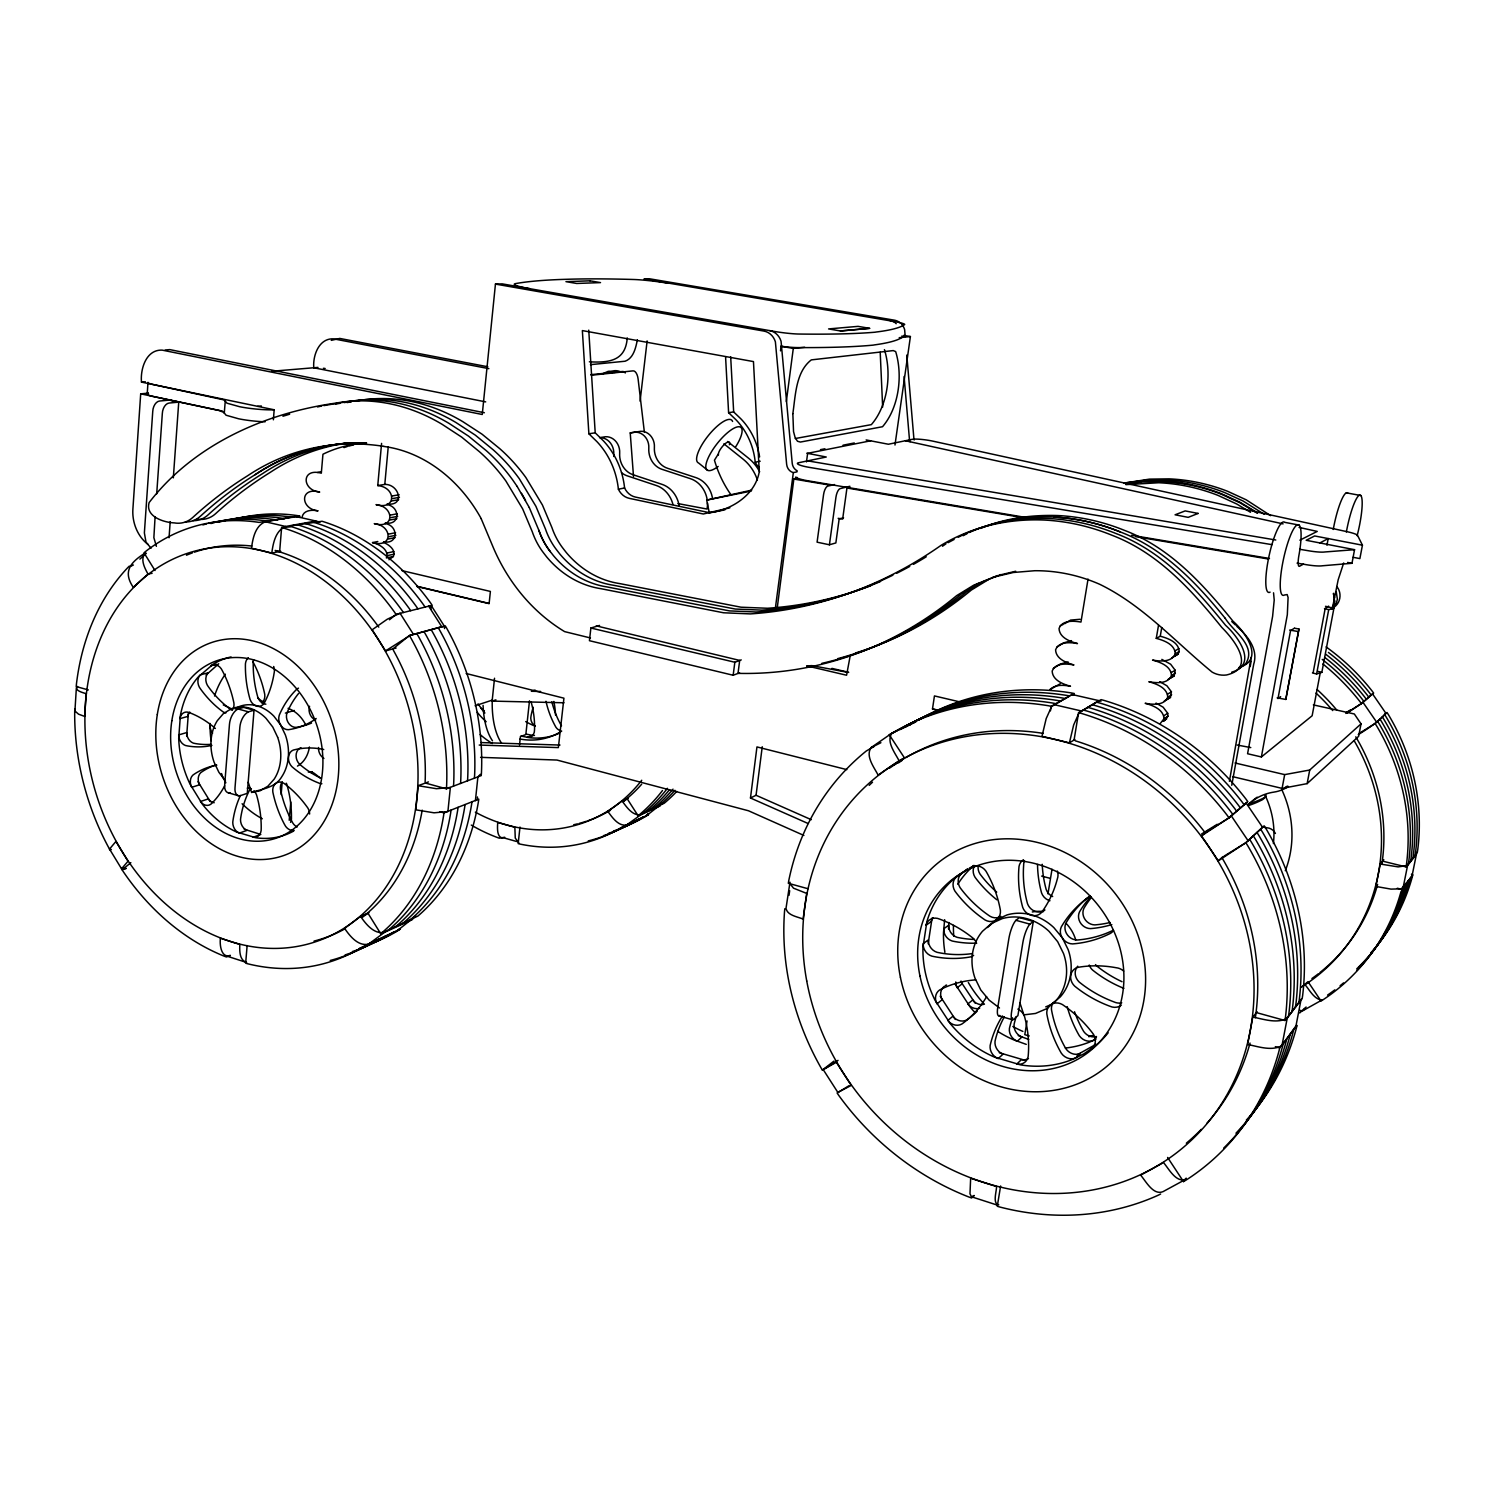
<?xml version="1.0" encoding="UTF-8"?>
<svg xmlns="http://www.w3.org/2000/svg" width="1494" height="1494" viewBox="0 0 1494 1494"><rect width="100%" height="100%" fill="white"/><g stroke="black" fill="none" stroke-linecap="round" stroke-linejoin="round"><path stroke-width="1.5" d="M121.537 868.78L109.529 849.059L115.953 841.421L128.036 861.235L121.537 868.78L126.019 868.518M480.302 774.322L477.875 777.085L475.409 800.672L477.408 799.402L477.464 796.956M444.54 628.563L444.614 626.602L441.738 626.696L428.591 606.041L431.523 606.022L430.795 609.122M1229.394 781.325L1251.169 657.379M74.793 709.127L74.7 711.648A228.04 181.054 72 0 0 108.857 847.92L110.145 850.142M76.381 687.688L74.924 710.995L78.528 714.169L84.654 716.41L86.11 693.683C83.365 692.73 73.654 690.564 77.576 686.418M928.166 943.741L932.107 917.951M948.503 928.988L948.858 922.508M148.41 393.146L140.697 393.837L132.891 509.118A34.567 27.097 77.6 0 0 148.149 544.488M273.365 419.814L274.186 409.786L141.482 382.109C140.249 369.167 146.038 349.447 162.118 350.119L482.245 414.492L495.448 284.084L502.171 283.86L773.593 331.295A21.719 2.11 7.4 0 0 799.085 334.04A510.574 43.363 6.7 0 0 875.092 332.21L876.138 332.023A516.14 44.185 6.6 0 0 904.58 324.609A19.739 1.737 7.6 0 0 892.516 321.21L644.026 278.948L649.404 278.762L894.346 320.164A13.932 12.83 88.1 0 1 900.714 323.32M265.092 421.812A28.647 4.389 5.5 0 1 238.573 418.768L226.061 415.22L223.895 412.475L219.301 410.551L153.415 396.526A17.218 2.521 5.3 0 1 149.288 395.443L147.196 394.042L147.999 382.333M155.096 516.812L153.863 537.672L156.403 546.337M156.702 493.86L162.323 413.539A9.506 5.995 -79.2 0 1 169.139 403.044L178.738 402.129L173.323 477.856M169.046 537.747L170.204 521.611M425.398 783.043L446.389 788.832L446.594 786.124A228.04 181.054 72 0 0 410.831 637.901L409.393 635.492L392.978 648.882M453.504 786.143L453.69 783.435A226.976 180.569 72 0 0 418.152 635.921L416.714 633.531M789.486 883.01L793.519 888.183L806.685 893.412L803.1 919.071C797.348 916.662 787.506 915.505 785.993 908.445L789.99 882.188M460.525 783.454L460.731 780.783A225.911 180.064 72 0 0 425.379 633.979L423.96 631.588M467.51 780.82L467.697 778.15A224.866 179.579 72 0 0 432.55 632.037L431.131 629.665M474.401 778.187L474.606 775.535A223.82 179.075 72 0 0 439.647 630.132L438.246 627.76M224.249 413.371L225.258 401.12L223.54 399.813L154.237 384.761A17.237 2.446 5.3 0 1 150.091 383.678L149.176 383.323M254.036 710.21L247.276 793.333L240.291 795.667A10.271 5.808 -72.3 0 1 235.025 787.581L239.862 727.186A13.932 7.974 -73.3 0 1 248.471 711.835L254.036 710.21L243.671 707.39L238.088 708.978A13.913 8.012 -73.3 0 0 229.46 724.329L224.698 784.611A10.253 5.845 -72.2 0 0 230.001 792.679M247.126 945.571L245.67 963.2L247.836 963.817A228.04 181.054 72 0 0 362.837 946.766L400.373 929.044L398.562 930.276A222.793 178.589 72 0 1 368.439 944.395M403.38 612.521L401.849 610.224A226.976 180.569 72 0 0 291.666 526.747L281.619 527.531L279.658 551.51L275.157 550.446M485.699 401.886L313.777 367.767C312.732 355.684 318.838 338.148 333.517 338.839L488.855 368.644M281.133 794.528L282.105 783.117M289.22 820.281L290.788 801.979M377.795 541.519L372.529 542.583C393.258 548.578 392.642 525.477 374.266 523.647C395.014 529.586 394.472 506.429 376.002 504.636C396.769 510.518 396.283 487.324 377.758 485.569L381.586 443.382M377.758 485.569L384.798 484.411L388.235 446.837M418.152 785.713L415.78 809.823L434.026 812.811L447.901 811.559L450.348 787.543L436.435 788.701L418.152 785.713L428.461 781.904M563.985 702.778L492.124 701.097L494.533 678.239M784.817 908.726L784.518 911.583A268.005 239.339 49.8 0 0 820.822 1067.5L822.391 1070.096L838.041 1060.385M519.52 745.02L520.435 736.542L525.832 734.581L529.492 700.854M519.987 827.041L518.175 843.606L520.08 844.091A189.887 161.277 72.3 0 0 622.102 827.097L643.653 816.826L642.047 817.89A186.955 159.578 72.4 0 1 613.492 831.056M300.126 517.466L295.831 516.438L265.39 521.761C255.213 525.72 252.747 538.55 251.496 548.205L271.796 553.041C273.085 543.368 275.512 530.519 285.653 526.467L315.832 521.033L320.089 522.06M599.561 625.426L590.877 628.022L589.439 640.702L733.162 675.251L739.567 672.842M640.086 401.176L647.126 340.912M944.638 919.688L943.498 932.611A107.082 96.008 49.4 0 0 944.899 952.313M808.049 823.493L750.474 798.001L756.954 746.925L846.818 769.615M750.474 798.001L756.057 795.275L762.239 746.757M733.162 675.251L734.843 662.253L741.248 659.9M780.503 350.866L781.101 346.272L793.295 348.419L804.631 347.28M776.992 609.795L793.837 479.051L797.086 477.408M380.709 933.694L417.928 916.046A222.793 178.589 72 0 0 478.416 801.718L478.771 799.122L443.942 812.904L443.606 815.556A228.04 181.054 72 0 1 382.445 932.293L380.709 933.694L367.935 913.17L362.612 917.129M786.33 401.569L793.295 348.419M451.057 810.103L450.702 812.736A226.976 180.569 72 0 1 389.691 928.988L387.936 930.388M458.079 807.32L457.724 809.953A225.911 180.064 72 0 1 396.844 925.701L395.107 927.102M465.045 804.556L464.69 807.171A224.866 179.579 72 0 1 403.94 922.452L402.203 923.834M775.311 608.581L793.333 472.627A9.113 8.254 79.3 0 1 786.647 464.354L775.386 341.809A15.724 14.1 85.2 0 0 763.957 331.089L495.448 284.084M806.48 461.907L807.638 453.317L870.628 440.805M471.936 801.83L471.6 804.444A223.82 179.075 72 0 1 410.962 919.24L409.225 920.621M834.511 484.542L827.807 486.11A7.974 3.007 -78.4 0 0 823.549 494.682L817.087 542.173L829.413 544.787L835.949 497.203A7.993 2.988 -78.4 0 1 840.188 488.594L849.208 486.446M789.019 895.298L789.672 890.685M849.937 486.316L846.949 488.015L842.653 519.09L838.134 518.325M894.981 445.025L910.406 336.542L903.721 335.403M1256.491 1012.615L1284.971 1020.495L1285.456 1017.395A268.005 239.339 49.8 0 0 1247.658 845.623L1245.865 842.784L1264.204 825.846L1265.96 828.61A260.89 234.353 49.1 0 1 1302.619 995.695L1302.152 998.702L1289.639 1014.557M1291.955 1011.625L1292.441 1008.562A265.11 237.322 49.5 0 0 1255.091 838.694L1253.335 835.893M1295.391 1007.273L1295.877 1004.229A263.691 236.313 49.4 0 0 1258.751 835.295L1256.996 832.513M1298.79 1002.96L1299.257 999.934A262.29 235.324 49.2 0 0 1262.374 831.934L1260.619 829.17M188.375 713.161L186.657 736M1050.431 710.845L1051.16 706.288L1069.797 696.017L1066.791 695.438A262.29 235.324 49.2 0 0 913.114 722.835M1088.043 579.074L1080.965 622.064C1073.663 620.794 1062.215 619.954 1059.041 628.432C1059.358 637.583 1069.928 641.542 1077.454 643.559C1070.19 642.252 1058.779 641.356 1055.586 649.797C1055.922 658.929 1066.455 662.906 1073.962 664.942C1066.735 663.635 1055.343 662.664 1052.168 671.067C1052.504 680.181 1063 684.177 1070.488 686.25C1063.653 684.98 1055.156 684.252 1049.871 689.686L1060.217 683.766M1033.306 921.406L1017.9 1015.621L1013.586 1019.412A11.896 3.1 -75 0 1 1011.681 1011.251L1022.83 942.751A16.173 4.258 -75.4 0 1 1029.908 924.132L1033.306 921.406L1019.375 917.633L1015.939 920.304L1029.908 924.132M1027.05 1020.944L1024.791 1034.67L1029.235 1035.958M1047.966 893.86L1052.019 869.247M1000.625 1185.975L997.282 1206.274L1000.177 1207.115A268.005 239.339 49.8 0 0 1158.055 1195.293L1160.651 1194.005M1074.074 740.016L1078.575 712.657L1101.078 699.64L1104.066 700.425A260.89 234.353 49.1 0 1 1245.921 799.01L1247.826 801.662L1229.039 817.872L1205.49 832.475M1406.059 866.912L1406.47 864.391A217.638 202.101 43.2 0 0 1376.553 725.785L1375.096 723.507L1387.011 712.507L1388.449 714.73A212.97 198.403 42.2 0 1 1417.657 850.273L1417.246 852.738L1406.059 866.912L1382.66 861.16M1408.338 864.018L1408.749 861.515A216.686 201.354 43 0 0 1378.981 723.526L1377.524 721.266M1410.597 861.16L1411.008 858.658A215.734 200.607 42.8 0 0 1381.371 721.303L1379.933 719.062M1412.838 858.322L1413.249 855.838A214.8 199.879 42.6 0 0 1383.743 719.081L1382.323 716.859M1415.042 855.52L1415.453 853.037A213.885 199.132 42.4 0 0 1386.115 716.896L1384.677 714.674M1250.198 666.548L1251.113 661.076M1160.278 723.507L1163.994 718.763C1163.658 709.426 1152.808 705.411 1145.151 703.282C1152.602 704.626 1164.293 705.766 1167.729 697.194C1167.412 687.838 1156.524 683.841 1148.849 681.731C1156.337 683.075 1168.047 684.14 1171.483 675.549C1171.165 666.156 1160.24 662.178 1152.546 660.087C1160.072 661.412 1171.819 662.421 1175.255 653.793C1174.956 644.381 1163.975 640.422 1156.263 638.368L1158.522 625.276M1156.263 638.368L1160.259 636.22L1161.753 627.536M627.256 337.924C625.556 360.39 610.243 362.967 589.364 361.809M637.378 339.754C635.79 347.654 633.605 358.224 625.071 361.231L590.447 364.648M1074.279 695.046L1071.945 694.467L1051.645 706.513L1046.192 718.577L1041.972 736.318L1069.405 742.854L1073.644 725.02L1079.041 712.881L1098.781 700.611L1101.022 701.19M1231.747 785.284L1253.709 664.214C1258.49 648.975 1247.397 635.734 1236.771 626.303M1273.542 592.819L1274.214 600.065L1272.608 616.35L1247.583 753.742L1261.384 756.954L1287.324 614.725L1288.089 597.525L1287.156 594.556L1284.336 595.042A36.136 7.19 -77.7 0 1 1282.394 564.639A36.136 7.19 -77.7 0 1 1297.072 524.954A36.136 7.19 -77.7 0 1 1298.846 555.805L1298.585 557.374A13.334 2.596 -77.7 0 0 1299.612 566.226L1303.552 564.06M1277.165 697.866L1285.792 699.435L1298.958 629.011L1294.644 628.246M1298.958 629.011L1285.792 699.435M1326.952 545.254L1328.203 538.568L1319.912 542.938M1232.55 776.637L1282.095 788.384L1284.672 774.62L1309.715 770.026L1361.034 723.862L1354.33 713.983L1313.357 704.888M1313.17 672.561L1325.215 608.338L1328.652 606.116M1316.606 673.981L1328.708 609.645L1333.899 608.319L1321.835 672.375L1316.606 673.981L1312.442 672.916M1257.201 1011.755L1252.794 1017.059L1247.639 1044.474C1258.527 1046.622 1271.599 1051.365 1281.964 1045.632L1295.989 1025.836M1320.285 672.543L1312.143 715.757L1261.384 756.954M1332.274 608.861L1338.176 579.784L1343.685 562.977M1282.095 788.384L1307.138 783.622L1309.715 770.026M1297.053 563.126L1306.26 564.676A17.181 2.671 9.4 0 0 1322.414 565.778L1351.977 563.294L1354.554 549.68L1306.186 540.286L1314.664 535.954L1362.435 545.198L1359.876 558.607L1353.06 557.281M1281.964 1045.632L1287.193 1018.329L1301.125 999.15M1295.597 1027.853L1300.751 1001.111M1361.034 723.862L1358.625 736.337L1307.138 783.622M1383.836 859.76L1380.269 864.036L1375.825 886.446L1391.007 889.117L1401.372 888.818L1411.979 876.287L1411.494 874.158M1403.09 887.847L1407.572 865.512L1416.405 854.307L1415.92 852.252M1411.979 876.287L1416.405 854.307M1246.295 1120.164A260.89 234.353 49.1 0 0 1296.325 1028.32L1296.997 1025.388L1279.723 1047.873L1279.032 1050.88A268.005 239.339 49.8 0 1 1186.012 1180.129L1183.509 1181.605L1167.598 1157.439M1283.253 1043.26L1282.58 1046.267A266.548 238.33 49.6 0 1 1223.698 1148.083M1286.745 1038.722L1286.073 1041.71A265.11 237.322 49.5 0 1 1242.877 1126.271M1290.2 1034.221L1289.527 1037.191A263.691 236.313 49.4 0 1 1235.949 1133.218M1293.617 1029.777L1292.945 1032.727A262.29 235.324 49.2 0 1 1248.685 1118.222M1370.801 952.855A212.97 198.403 42.2 0 0 1412.241 877.071L1412.82 874.644L1400.98 891.769A217.638 202.101 43.2 0 1 1323.124 999.729L1321.032 1001.017L1307.997 981.651L1301.498 987.198M1403.856 886.316L1403.277 888.762A216.686 201.354 43 0 1 1356.608 970.67M1406.134 883.365L1405.537 885.811A215.734 200.607 42.8 0 1 1359.054 967.384M1408.375 880.433L1407.796 882.861A214.8 199.879 42.6 0 1 1356.757 968.822M1410.616 877.52L1410.037 879.947A213.885 199.132 42.4 0 1 1372.799 951.006M1333.619 605.07L1334.702 600.924M1336.383 602.848L1337.391 599.187L1336.196 591.605M302.18 516.812C303.637 509.921 312.526 509.622 318.073 510.873C300.219 509.118 299.435 486.39 319.697 492.068C301.769 490.349 301.041 467.566 321.322 473.187L322.947 454.232A161.576 133.115 75 0 1 366.31 443.083M387.077 503.964C405.472 506.541 399.29 484.019 384.798 484.411M385.321 522.9C400.392 525.981 400.355 506.69 387.021 504.617M372.529 542.583C379.196 544.152 389.43 549.736 386.386 557.953L393.37 556.478C396.209 549.904 388.832 544.563 383.51 542.415M383.566 541.762C398.637 544.88 398.543 525.645 385.265 523.554M225.258 401.12L226.976 403.193L239.507 406.685A28.685 4.258 5.6 0 0 272.225 409.86L274.186 409.786M662.253 803.286L646.062 816.023L626.472 825.08C618.068 826.201 612.223 817.311 607.815 811.391L622.12 801.008L628.19 798.338M648.116 813.427L646.062 816.023M850.254 655.53L846.575 675.232L806.611 665.838M1171.744 657.883L1177.963 654.204L1179.158 651.552C1178.859 642.196 1167.934 638.255 1160.259 636.22M1168.009 679.471L1174.209 675.83L1175.18 670.246L1170.642 664.214L1161.828 659.377M1164.274 700.966L1170.474 697.362L1171.427 691.797L1166.907 685.783L1159.717 681.656M1164.237 720.911L1167.934 716.205L1167.71 713.273L1163.191 707.241L1156.02 703.095M1246.855 802.39L1229.039 817.76L1201.493 835.893L1218.282 860.843L1245.847 842.653L1263.252 826.593L1262.225 826.817M147.196 394.042L148.466 393.277M415.762 916.009L396.788 931.098L368.57 944.115C358.074 946.524 349.839 936.028 344.572 928.353L360.577 916.401L368.943 912.722M1245.66 663.784C1257.033 645.912 1233.502 631.869 1225.192 618.273M1331.621 608.375L1333.712 604.603M1334.403 606.134L1331.546 608.824L1336.402 602.848M718.166 454.251L714.449 460.189A108.539 98.511 81.2 0 0 730.827 494.551M837.947 1092.562L823.231 1069.629L836.379 1062.271L851.263 1085.41L838.153 1092.226M1183.509 1181.605L1186.161 1178.131M1304.579 1008.375L1299.743 1012.951M1299.687 1010.336L1302.843 1010.859L1306.073 1007.012M1284.971 1020.495L1288.482 1016.032L1288.967 1012.951A266.548 238.33 49.6 0 0 1251.393 842.149L1249.619 839.329M148.018 574.069C144.657 568.093 139.95 559.186 145.217 553.023C129.754 562.603 122.881 572.071 133.283 587.329L148.018 574.069L152.108 573.285M399.141 929.119L396.788 931.098M1358.251 734.674C1366.879 729.221 1381.95 719.66 1385.218 713.478M393.37 556.478L388.963 559.746M206.116 674.971L218.722 663.766M974.069 1195.443L971.623 1197.983L968.784 1196.974A268.005 239.339 49.8 0 1 838.825 1095.513L837.107 1093.01L848.891 1085.783M1096.391 1037.49L1093.515 1040.347A11.653 10.327 46 0 1 1078.164 1033.717A114.758 103.049 42.5 0 1 1067.22 1006.639M1347.196 713.068L1362.341 702.871L1372.556 693.739M129.362 566.077L127.774 567.627A228.04 181.054 72 0 0 76.437 684.065L76.213 686.568L88.333 689.929M1245.679 663.784L1238.414 669.032M1334.235 607.068C1340.902 602.512 1341.892 592.595 1336.775 586.507M1218.282 860.843L1222.951 856.585M139.876 559.111L146.375 553.228M1064.587 623.764L1070.563 620.103L1080.031 619.282M987.459 927.531L996.311 919.8L1007.087 914.907A49.507 44.185 50 0 1 1053.812 927.569L1062.309 937.784L1068.173 949.68A51.655 46.09 50 0 1 1060.254 996.928L1051.178 1004.547L1045.725 1006.881M1345.814 713.422L1361.426 703.618L1373.64 693.085L1372.071 690.975A212.97 198.403 42.2 0 0 1326.056 646.883M1287.193 1018.329C1276.735 1023.876 1263.719 1019.169 1252.794 1017.059M1201.493 835.893L1207.862 830.459M974.069 1195.742L971.53 1196.787L969.979 1193.837L970.652 1178.262L996.535 1186.535C996.666 1191.409 992.259 1203.791 998.776 1204.818M389.467 619.767L396.022 614.37L432.177 605.294L430.645 603.034A222.793 178.589 72 0 0 322.069 521.257L291.349 525.795M230.225 955.32L226.397 956.963L224.268 956.197A228.04 181.054 72 0 1 123.498 871.973L122.116 869.807L130.856 862.692M958.905 875.521L967.57 869.153M1407.572 865.512L1398.141 866.893L1380.269 864.036M413.39 634.278L400.037 613.231L387.226 619.244L372.174 629.777L385.527 650.917L409.954 635.51L441.738 626.696M623.633 801.363L627.2 798.767L638.069 815.724L639.619 814.51A189.887 161.277 72.3 0 0 662.496 790.513M643.055 813.427L644.624 812.213A189.14 160.848 72.4 0 0 667.444 788.309M648.022 811.149L649.573 809.953A188.412 160.418 72.4 0 0 669.573 789.616M652.953 808.908L654.503 807.694A187.665 159.989 72.4 0 0 673.028 789.149M657.827 806.667L659.377 805.453A186.955 159.578 72.4 0 0 674.971 790.307M914.141 722.498L891.899 733.181C885.979 741.696 895.093 752.939 899.071 760.745L904.468 757.906L889.341 734.88L891.731 733.367A268.005 239.339 49.8 0 1 1048.116 705.691L1051.16 706.288M822.391 1070.096L833.969 1061.095M891.899 733.181L871.189 747.542C865.119 756.001 874.121 767.318 878.117 775.087L899.071 760.745M1280.638 696.634L1277.986 698.576L1290.536 630.692L1294.439 628.171M368.57 944.115L384.593 932.312L412.643 919.445M626.472 825.08L640.777 814.809L660.236 805.882M967.253 869.116L953.788 878.995A109.417 97.633 50 0 0 926.896 921.611L922.937 947.532A109.417 97.633 50 0 0 935.039 1000.252L950.296 1023.689A109.417 97.633 50 0 0 994.444 1057.117L1020.533 1064.867A109.417 97.633 50 0 0 1072.337 1059.489L1083.916 1053.812L1094.504 1046.51A109.417 97.633 50 0 0 1108.156 1032.802M909.267 725.374L912.965 722.816M889.322 768.289L902.6 759.195M898.529 762.855L902.301 760.259M371.931 942.172L370.12 943.405A226.976 180.569 72 0 1 330.23 960.474M379.14 938.848L377.328 940.081A225.911 180.064 72 0 1 345.095 954.927M386.292 935.543L384.481 936.775A224.866 179.579 72 0 1 352.323 951.585M393.352 932.293L391.559 933.507A223.82 179.075 72 0 1 359.494 948.279M601.596 374.247L608.17 371.352A15.127 13.166 82.2 0 1 614.986 372.51M628.769 823.68L627.144 824.763A189.14 160.848 72.4 0 1 588.262 840.917M633.773 821.383L632.149 822.447A188.412 160.418 72.4 0 1 603.445 835.688M638.741 819.086L637.116 820.169A187.665 159.989 72.4 0 1 608.488 833.353M1162.799 721.378L1166.739 718.801M1163.994 718.763L1167.934 716.205M1163.77 715.813L1167.71 713.273M905.495 726.924L907.848 725.43A263.691 236.313 49.4 0 1 1062.197 697.959L1065.203 698.538M1166.534 699.846L1170.474 697.362M130.594 566.282L133.377 565.012M1167.729 697.194L1171.651 694.747M1346.411 712.47L1350.651 709.799M1167.505 694.243L1171.427 691.797M1359.409 733.255L1375.096 723.507M1201.606 833.969L1217.255 824.258M978.645 583.314L961.594 593.753A400.765 356.45 88.1 0 1 821.831 663.355M988.244 579.709L971.324 590.055A396.713 353.648 88.4 0 1 855.408 653.009M1224.165 856.081L1245.865 842.784M235.174 708.996L239.003 706.662A42.149 33.428 72 0 1 273.813 716.093L280.517 724.721L285.373 734.936A43.98 34.885 72 0 1 281.843 776.619C275.382 787.768 262.57 788.832 251.608 792.436L248.191 782.221M1069.405 742.854L1074.97 739.474M1170.288 678.201L1174.209 675.83M1171.483 675.549L1175.404 673.196M1171.259 672.58L1175.18 670.246M1174.06 656.464L1177.963 654.204M1175.255 653.793L1179.158 651.552M1175.031 650.824L1178.934 648.601M1303.478 1010.355L1321.929 1000.046C1314.178 999.262 1309.864 990.466 1305.308 985.013M1071.291 695.177L1074.317 693.515L1071.329 692.936A260.89 234.353 49.1 0 0 918.324 720.276M948.036 542.696L954.143 539.446M958.214 537.28C986.021 522.713 1017.956 517.41 1049.143 518.549A213.287 198.553 56.3 0 1 1116.093 533.563C1162.071 551.006 1195.443 588.038 1225.566 625.295C1238.19 636.612 1258.265 664.494 1231.71 672.188M963.126 535.711L967.178 533.563M1053.289 668.472L1060.124 664.12L1068.061 661.879M1299.873 540.174L1317.241 531.416L1299.052 527.401M969.401 868.07L973.21 866.146M871.189 747.542L880.9 742.723M874.102 746.533L866.333 750.959A268.005 239.339 49.8 0 0 788.795 880.47L788.309 883.29L808.049 888.743M889.341 734.88L897.166 730.678A266.548 238.33 49.6 0 1 1052.859 703.076L1055.903 703.693M900.172 729.558L910.78 724.329M912.517 723.488L915.99 721.77M1056.725 647.182L1063.56 642.906L1071.515 640.627M331.276 340.352L339.773 338.428L487.828 366.777M1060.18 625.799L1063.13 624.436M645.277 816.079L648.527 814.566L646.921 815.631A186.227 159.148 72.4 0 1 620.421 828.087M638.069 815.724L664.214 803.249A186.227 159.148 72.4 0 0 676.819 791.372M1095.924 1039.264L1090.134 1041.86A107.082 96.008 49.4 0 1 1065.334 1048.041M1076.875 1055.007L1095.942 1044.306L1091.498 1048.751A11.952 10.57 46.1 0 0 1092.002 1032.354A112.984 98.305 48.3 0 0 1062.402 1004.547A11.784 10.439 47.6 0 0 1049.909 1005.406M609.459 372.249L613.922 370.755A15.071 13.11 82.3 0 1 620.72 371.894M504.729 837.256L499.257 838.19A189.887 161.277 72.3 0 1 471.301 825.099M997.581 575.563L973.771 585.144L956.646 595.639A402.838 357.85 88 0 1 738.017 673.364L739.698 660.423L596.255 625.874M1000.756 574.574L983.463 581.502L966.487 591.904A398.73 355.049 88.2 0 1 837.686 658.649M969.214 532.48C995.695 520.771 1024.791 515.841 1053.662 517.036A212.185 197.712 56.2 0 1 1120.332 531.957C1163.919 548.578 1196.47 582.828 1225.192 618.273M980.587 528.446C1004.995 518.138 1031.794 514.683 1058.144 515.561A211.084 196.891 56.1 0 1 1124.496 530.37C1170.026 547.607 1203.081 584.21 1232.905 621.093C1245.417 632.279 1265.269 659.862 1238.974 667.482M446.389 788.832L481.236 775.591L481.442 772.958A222.793 178.589 72 0 0 446.687 628.227L445.287 625.874L409.393 635.492M534.478 735.384A8.273 6.984 70.2 0 1 532.536 735.403L527.195 737.345A8.31 7.003 70.2 0 0 534.535 729.707A79.07 65.941 71.1 0 0 531.08 701.825M122.116 869.807L126.112 868.387M535.095 690.041L531.397 691.274L540.623 691.461M475.111 705.766L492.236 700.126A80.62 38.116 -75.8 0 0 501.554 743.209M492.124 701.097L495.915 699.846M717.456 511.284C736.729 506.298 755.74 492.366 759.269 471.693L753.462 361.585L582.361 330.585L588.879 433.783L596.872 441.589A72.552 62.337 78 0 1 618.385 489.21A16.565 14.473 78.4 0 0 629.273 498.342L703.319 513.992L729.838 507.829M384.593 932.312C374.079 934.646 365.881 924.076 360.577 916.401M230.3 955.6C220.944 958.289 219.599 944.6 220.402 938.232L239.806 944.432C239.563 950.539 239.301 960.362 246.622 962.379M282.945 416.228L289.649 414.212M285.373 713.105L294.299 710.453M829.413 544.787L835.856 542.938L839.161 518.922L843.55 517.764M640.777 814.809C632.373 815.855 626.546 806.947 622.12 801.008M385.527 650.917L396.097 648.022M216.742 664.27L210.822 665.782A10.01 7.9 73.8 0 1 222.382 670.787A94.925 73.804 73.2 0 1 233.886 702.927A9.935 7.843 73.1 0 1 232.896 709.295M317.606 472.515L320.855 471.693M1124.03 483.104L1149.428 479.126L1169.092 478.864A183.893 175.62 51 0 1 1227.769 491.358L1246.201 499.818L1270.684 515.673M999.841 575.022L1015.696 571.25M992.782 577.356L1013.249 572.501L1034.688 570.727A164.527 152.986 56.4 0 1 1099.733 584.303C1143.022 605.331 1175.404 642.065 1212.176 672.151A22.69 21.794 44.8 0 0 1226.481 674.989C1256.491 668.061 1234.268 639.806 1221.831 627.443C1191.558 589.981 1158.037 552.743 1111.816 535.188A214.408 199.393 56.5 0 0 1044.549 520.061C1008.506 518.437 971.922 526.598 940.977 545.403A460.899 404.762 -87.6 0 1 750.343 613.903L723.582 612.783L600.644 588.636A97.857 85.027 78 0 1 546.785 557.057L543.723 553.116A66.072 57.127 77.3 0 1 532.275 531.752L522.676 508.912L505.887 481.012A171.1 141.556 75.4 0 0 479.481 451.748L461.609 437.07L442.261 424.408A203.315 167.179 75 0 0 336.038 403.081C264.998 412.979 193.641 444.708 149.12 502.582C144.993 516.644 164.06 522.527 174.368 522.9A33.727 26.537 78.1 0 0 192.838 517.41A541.015 443.849 64.7 0 1 247.649 475.746A278.668 227.704 71.8 0 1 383.846 446.37M317.512 406.947L321.714 405.976M724.926 509.846L709.333 512.946L706.681 500.098L751.743 490.125M793.333 472.627L797.03 471.843M387.151 555.637L394.117 554.162M386.853 553.06L393.818 551.603M706.681 500.098L751.221 491.059M388.907 536.682L395.891 535.3M388.16 539.017L395.126 537.616M388.608 534.105L395.593 532.723M618.385 489.21L624.585 487.978A16.49 14.436 78.5 0 0 635.417 497.072L709.202 512.629L716.392 511.546M725.598 357.327L728.605 412.699L735.87 419.665A64.914 57.556 79.1 0 1 755.217 462.188L760.166 461.216M820.449 449.657L824.968 448.779M843.008 445.212L854.288 442.971M251.608 792.436L260.068 790.774L267.856 786.236L274.13 779.196A44.185 34.978 72 0 0 277.66 737.308M271.796 553.041L280.723 551.305M389.934 520.005L396.918 518.698M390.681 517.652L397.665 516.364M390.382 515.075L397.367 513.787M795.238 438.526L871.357 424.632C887.884 405.658 891.881 373.407 884.429 349.633M391.708 500.92L398.693 499.687M392.474 498.566L399.458 497.353M392.175 495.971L399.159 494.757M323.862 405.602L343.359 402.297A202.381 166.674 75 0 1 449.227 423.512L468.518 436.117L486.316 450.702A170.297 141.127 75.5 0 1 512.61 479.835L517.185 486.446M335.478 404.09L339.792 403.361M344.106 402.614L350.586 401.512A201.447 166.189 75 0 1 456.118 422.615L475.335 435.165L493.057 449.694A169.513 140.697 75.5 0 1 519.258 478.659L535.898 506.279L545.422 528.913A65.419 56.735 77.4 0 0 556.776 550.072L559.802 553.975A96.905 84.448 78.1 0 0 613.25 585.218L735.272 609.048L761.828 610.131A456.156 401.531 -87.4 0 0 880.582 581.446M347 402.577L351.314 401.849M633.512 476.474L630.225 432.905L640.609 431.299A14.286 12.512 79.9 0 1 654.391 447.266A19.515 17.2 79.8 0 0 667.463 468.257L695.793 477.576A25.099 22.205 77.5 0 1 712.582 498.828M165.18 349.969L169.812 349.615L484.373 412.736M600.719 437.481L605.556 436.734A14.679 12.774 79.6 0 1 619.674 453.149A20.057 17.555 79.5 0 0 633.064 474.737L662.01 484.355A25.809 22.671 77.3 0 1 679.21 506.205M630.225 432.905L634.969 432.177A14.361 12.568 79.9 0 1 648.807 448.219A19.609 17.256 79.8 0 0 661.935 469.303L690.359 478.659A25.211 22.279 77.5 0 1 707.222 500.023M588.879 433.783L595.21 432.83L603.165 440.599A72.216 62.132 78.1 0 1 624.585 487.978M728.605 412.699L733.666 411.933L740.912 418.88A64.653 57.388 79.1 0 1 759.606 456.903M591.325 375.237L633.045 370.867A9.524 4.482 86.3 0 1 638.106 379.009L644.362 432.027M1126.663 482.711L1145.954 480.246L1165.712 479.985A184.714 176.292 51.2 0 1 1224.632 492.553L1243.139 501.05L1264.148 514.253M1125.243 483.57L1142.462 481.367L1162.295 481.124A185.555 176.964 51.5 0 1 1221.457 493.748L1240.039 502.283L1257.537 512.816M1127.316 483.776L1142.387 481.852L1162.22 481.591A185.555 176.946 51.4 0 1 1221.364 494.234L1239.945 502.768L1257.462 513.301M1125.897 484.635L1158.765 482.749A186.395 177.618 51.7 0 1 1218.17 495.448L1236.827 504.038L1250.497 512.274M590.858 374.658L622.55 371.502A9.506 4.519 86.3 0 1 625.276 372.977M257.622 406.331L261.319 405.957M899.22 337.681L910.406 336.542M840.394 330.977L869.62 328.344L858.06 326.364L828.591 328.923L840.394 330.958L869.62 328.344M141.482 382.109L145.348 381.792M272.02 371.24L317.961 367.412M1354.554 549.68L1324.991 551.958A17.2 2.577 9.4 0 1 1308.819 550.819L1299.612 549.269M313.777 367.767L317.083 367.748M590.055 280.816L565.946 281.656L576.665 283.468L600.513 282.609L589.925 280.816M111.378 849.582L109.529 849.059M481.087 742.574L560.007 745.058M479.201 745.058L558.364 747.598L563.929 698.184L466.147 673.495M480.582 757.346L556.963 760.054L748.494 810.775L803.884 835.445M323.414 368.271L325.169 368.495M532.536 735.403L526.411 734.152M1271.973 544.656L809.206 467.361A16.004 2.409 7.6 0 1 798.113 462.841L826.257 457.015L806.835 453.205M1028.096 517.839L807.414 480.694A15.986 2.484 7.6 0 1 795.723 477.072M1131.537 535.263L1269.47 558.476M793.837 479.051L831.075 485.326M846.949 488.015L1023.39 517.727M1135.645 536.645L1268.555 559.036M807.656 460.862L1275.783 540.006M1289.677 630.057L1298.361 631.57M1346.299 492.833L1360.829 495.522M677.865 503.571L707.054 509.043L707.446 505.887A25.211 22.279 77.5 0 0 707.484 502.955M811.821 665.614L848.312 672.431M1237.2 745.039L1250.777 747.579M292.301 517.41L290.079 516.98A223.82 179.075 72 0 0 230.375 519.856M284.663 518.735L282.441 518.306A224.866 179.579 72 0 0 224.455 520.696M276.969 520.08L274.728 519.651A225.911 180.064 72 0 0 216.574 522.041M866.128 439.946L888.388 444.241L912.255 439.329A14.38 1.924 7.9 0 1 932.928 441.16L1347.345 531.752A16.397 2.316 9.4 0 1 1357.635 535.524L1362.435 545.198M1299.07 525.085L1284.747 522.34A36.043 7.377 -77.7 0 0 1268.854 556.87A36.043 7.377 -77.7 0 0 1270.087 592.128M269.181 521.443L266.94 521.014A226.976 180.569 72 0 0 208.618 523.386M1025.295 1060.404L999.299 1052.728M1347.588 562.435L1351.977 563.294M1060.572 701.097L1057.547 700.499A265.11 237.322 49.5 0 0 902.544 728.045M140.697 393.837L222.55 411.13M178.738 402.129L169.214 400.112L159.597 401.027A9.487 6.013 -79.2 0 0 152.743 411.485L144.376 532.891L146.001 542.173L151.062 548.167M905.439 440.749L1283.122 523.89M521.051 736.094L529.735 737.719A77.576 65.848 72.3 0 0 559.335 733.255M295.831 516.438L315.832 521.033M1071.945 694.467L1098.781 700.611M265.39 521.761L285.653 526.467M1053.662 704.552L1081.002 710.883M831.934 668.378L848.704 672.319M1235.034 762.986L1284.672 774.62M401.998 570.633L490.387 591.437L489.117 603.632L416.695 586.414M959.391 701.788L934.441 695.924L932.48 709.052L939.259 710.658M416.714 586.227L489.136 603.427M932.499 708.828L939.296 710.434M590.877 628.022L734.843 662.253M1325.514 606.303L1333.899 608.319M1324.487 608.637L1328.708 609.645M590.447 637.957L564.639 631.626A174.798 152.668 78.5 0 1 492.516 545.721L481.199 518.735M1397.32 888.239L1401.559 889.303M1317.671 671.31L1321.835 672.375M1041.654 876.1L1050.114 878.323M1096.671 702.199L1099.677 702.983A262.29 235.324 49.2 0 1 1242.242 802.166L1244.166 804.836M1092.226 704.776L1095.233 705.56A263.691 236.313 49.4 0 1 1238.507 805.359L1240.45 808.03M1087.725 707.372L1090.751 708.175A265.11 237.322 49.5 0 1 1234.754 808.59L1236.677 811.279M1083.169 710.005L1086.213 710.808A266.548 238.33 49.6 0 1 1230.944 811.858L1232.886 814.547M1078.575 712.657L1081.619 713.478A268.005 239.339 49.8 0 1 1227.078 815.164L1229.039 817.872M312.339 522.004L314.58 522.601A223.82 179.075 72 0 1 423.549 604.809L425.08 607.068M304.776 523.367L307.017 523.983A224.866 179.579 72 0 1 416.378 606.601L417.909 608.861M297.138 524.749L299.379 525.346A225.911 180.064 72 0 1 409.151 608.413L410.682 610.691M238.088 708.978L248.471 711.835M281.619 527.531L283.897 528.148A228.04 181.054 72 0 1 394.472 612.073L396.022 614.37M439.759 811.728L443.942 812.904M1275.353 1046.64L1279.723 1047.873M516.625 841.495L503.87 837.891C496.419 838.825 497.409 827.303 497.726 822.466L514.851 827.246L515.262 838.097L518.848 842.971M228.265 792.772L238.554 795.76M998.758 1015.808L1012.577 1019.804M225.986 955.824L245.277 962.061M971.53 1196.787L997.208 1205.079M1028.75 1039.432L1018.273 1035.585M1026.266 1044.381L1013.604 1039.805A107.082 96.008 49.4 0 1 997.619 1031.308M244.213 829.207L260.796 834.455L253.121 837.256A9.954 7.843 70.2 0 0 261.207 828.367A94.589 73.486 71 0 0 256.594 795.069A9.898 7.806 70.9 0 0 253.924 790.774M756.057 795.275L811.261 819.683M999.486 1007.983L989.121 1000.121L980.774 989.98L975.022 978.234A51.973 46.314 50 0 1 982.454 931.304L991.362 923.535L1002.175 918.642A49.769 44.372 50.1 0 1 1049.105 931.397L1057.659 941.668L1063.56 953.62A51.935 46.277 50.2 0 1 1055.604 1001.129L1046.491 1008.767L1035.529 1013.455L1023.876 1014.856L1019.991 1003.053M727.597 441.477L748.401 458.079A42.093 37.555 77.9 0 1 759.643 471.73M723.899 443.811L743.041 459.106A42.28 37.686 77.8 0 1 757.402 480.041M707.745 470.367L698.576 462.991A27.153 8.59 -51.6 0 1 708.903 434.885A27.153 8.59 -51.6 0 1 732.583 421.476M1231.766 621.541L1235.519 625.052M975.134 1003.146L961.314 982.361M955.357 1019.487L940.193 996.199M529.306 507.587L538.886 530.333A65.755 56.921 77.4 0 0 550.278 551.585L553.34 555.507A97.371 84.728 78.1 0 0 606.975 586.918L729.464 610.897L756.113 611.998A458.509 403.137 -87.5 0 0 892.889 575.171M225.445 780.82L218.852 772.23L214.072 762.145A44.204 35.016 72 0 1 217.284 720.706L223.428 713.572L231.122 708.884A42.336 33.522 72 0 1 266.044 718.371L272.786 727.055L277.66 737.308M1371.249 695.158L1369.681 693.029A213.885 199.132 42.4 0 0 1328.427 652.43M1368.821 697.25L1367.253 695.102A214.8 199.879 42.6 0 0 1325.832 654.316M1366.375 699.36L1364.806 697.212A215.734 200.607 42.8 0 0 1324.861 657.491M1363.91 701.47L1362.323 699.323A216.686 201.354 43 0 0 1322.227 659.414M1361.426 703.618L1359.839 701.452A217.638 202.101 43.2 0 0 1322.862 663.971M210.28 801.643L197.992 781.717M1372.631 694.019L1386.04 713.497M1362.995 702.348L1376.646 722.181M1246.201 803.156L1262.635 827.415M1231.355 815.948L1248.144 840.805M478.024 703.898L482.823 710.528A77.576 65.848 72.3 0 0 484.915 713.011M431.841 606.489L444.932 627.05M517.167 486.446L529.324 507.587M155.002 570.521L144.003 552.799L145.684 551.398A228.04 181.054 72 0 1 259.078 522.396L299.864 516.084L297.642 515.654A222.793 178.589 72 0 0 238.106 518.53M225.855 782.8L221.243 774.265M521.499 493.3L525.533 500.341M955.301 984.266L970.26 1007.161A107.082 96.008 49.4 0 0 974.816 1012.334M1333.507 593.305L1334.609 601.41M1333.414 593.79L1334.534 597.563M905.215 336.561L904.636 329.632A13.932 12.83 88.1 0 0 903.086 326.178M906.783 355.068L913.861 438.302A8.068 7.507 81.3 0 0 914.179 439.983M904.094 376.507L909.435 439.199A8.105 7.526 81.2 0 0 910.033 441.72M588.748 330.137L595.21 432.83M730.678 356.805L733.666 411.933M880.209 352.267L882.655 407.059M210.056 723.432L210.094 729.165A91.414 73.075 72 0 0 211.084 740.707M901.928 335.963A19.721 1.83 7.6 0 1 902.843 336.878A515.523 46.65 6.6 0 1 874.345 344.909L873.299 345.114A509.958 45.772 6.6 0 1 797.31 347.579A21.682 2.222 7.4 0 1 780.876 346.253M529.847 288.697A32.046 2.932 6.9 0 1 515.691 283.58A535.188 51.935 7.9 0 1 566.954 279.285L568.187 279.247A533.713 51.636 7.9 0 1 633.549 279.49A29.376 2.484 7.1 0 1 668.565 283.318M383.827 446.445A144.638 119.128 75.4 0 1 481.236 518.698M550.278 551.585A65.755 56.921 77.4 0 1 538.886 530.333M946.019 543.779A458.509 403.137 -87.5 0 1 942.453 546.244M926.261 556.776A458.509 403.137 -87.5 0 1 913.432 564.358M909.734 566.431A458.509 403.137 -87.5 0 1 896.661 573.304M811.354 665.558A400.765 356.45 88.1 0 1 807.133 666.343M255.194 474.662A277.38 227.051 71.8 0 1 366.646 443.064A277.38 227.051 71.8 0 0 255.175 474.662A538.512 442.523 64.7 0 0 200.495 516.14A33.559 26.462 78.2 0 1 185.387 521.948M336.187 444.502A276.11 226.397 71.8 0 0 262.645 473.579A536.01 441.216 64.6 0 0 208.077 514.888A33.41 26.388 78.2 0 1 193.006 520.678M338.13 444.185A276.11 226.397 71.8 0 1 347.897 442.952M1053.662 517.036A212.185 197.712 56.2 0 1 1120.313 531.957M870.759 585.723A453.84 399.944 -87.3 0 1 767.486 608.263L741.024 607.199L619.45 583.538A96.438 84.15 78.2 0 1 566.226 552.463L563.201 548.578A65.12 56.548 77.4 0 1 551.902 527.513L542.415 504.991L525.851 477.501A168.729 140.268 75.5 0 0 499.762 448.667L482.076 434.212L462.935 421.738A200.513 165.703 75.1 0 0 357.757 400.747M345.319 443.232A274.859 225.743 71.9 0 0 270.041 472.496A533.545 439.89 64.6 0 0 215.622 513.656A33.26 26.332 78.2 0 1 197.264 519.09M1264.26 827.377A93.917 85.849 38 0 1 1266.968 827.769A9.767 9.076 37.6 0 1 1275.428 833.465M1248.779 805.434A92.927 88.146 43.4 0 0 1260.973 800.448A9.748 9.132 38.5 0 0 1266.034 795.163M1343.536 982.903A216.686 201.354 43 0 1 1340.099 985.741M1334.814 989.868A216.686 201.354 43 0 1 1327.568 995.079M1266.034 796.676A9.692 9.095 38.3 0 1 1263.849 797.927A92.516 87.81 43.1 0 1 1249.189 803.66M1354.348 741.024A195.135 181.054 43.4 0 1 1302.6 986.339M1316.027 693.104A195.135 181.054 43.4 0 1 1332.76 710.584M1281.591 789.243A107.251 99.5 43.6 0 1 1285.307 870.722M1264.932 794.92A89.266 82.805 43.6 0 1 1273.392 843.55M1377.617 884.392A194.276 180.382 43.2 0 1 1319.912 972.557M1318.343 973.789A194.276 180.382 43.2 0 1 1311.919 978.533M1317.11 689.537A194.276 180.382 43.2 0 1 1336.794 710.08M1355.768 736.822A194.276 180.382 43.2 0 1 1381.875 864.167M718.427 455.035A8.534 2.671 -51.6 0 1 724.422 444.372A8.534 2.671 -51.6 0 1 729.408 444.745M718.166 466.445A27.172 8.478 -51.6 0 1 708.063 458.228A27.172 8.478 -51.6 0 1 735.384 427.545A27.172 8.478 -51.6 0 1 735.795 446.631M247.22 788.122A9.898 7.806 70.9 0 1 251.403 788.888M240.441 795.48A97.073 77.408 69.2 0 0 233.045 820.057A9.935 7.806 70.4 0 0 239.283 833.148L246.996 830.365A9.879 7.787 70.4 0 1 240.795 817.349A96.624 77.184 69.2 0 1 250.413 788.477M224.66 785.844A94.776 73.617 72.9 0 1 212.092 803.025A9.879 7.713 71.2 0 1 200.42 801.512L208.282 798.917A9.823 7.694 71.2 0 0 214.202 802.726M294.094 830.347A10.047 7.993 70 0 1 284.364 824.165A98.511 79.724 70.5 0 1 272.823 791.988A9.972 7.937 70.8 0 1 283.767 783.211A95.653 75.167 69.5 0 1 306.737 806.48A10.085 8.049 70.1 0 1 309.632 814.025M323.75 749.558A10.178 8.198 71.2 0 0 321.453 749.017A97.353 77.837 69.3 0 0 293.31 750.063A10.028 8.03 71.4 0 0 291.89 766.646A98.921 80.246 72.9 0 0 318.446 782.893A10.159 8.161 70.9 0 0 321.864 783.715M211.924 745.375A96.12 75.484 74.4 0 1 187.273 745.879A9.879 7.731 72.6 0 1 178.682 734.899L186.638 732.602A9.842 7.713 72.6 0 0 195.21 743.526A95.672 75.298 74.4 0 0 210.971 744.329M248.359 657.715A10.103 8.049 73.9 0 0 245.408 665.689A98.865 80.116 73.2 0 0 250.077 699.472A10.01 7.974 73.1 0 0 264.139 703.263A96.4 75.895 74.6 0 0 274.093 673.215A10.122 8.105 73.7 0 0 274.317 669.2M225.893 712.955A9.935 7.843 73.1 0 1 223.148 711.91A97.838 78.174 74.7 0 1 200.719 689.22A9.991 7.862 73.7 0 1 200.177 674.877L208.114 672.823A9.935 7.843 73.7 0 0 208.637 687.109A97.371 77.968 74.7 0 0 231.01 709.687A9.879 7.825 73.1 0 0 232.354 710.36M316.149 718.483A10.197 8.217 72.5 0 1 314.319 719.865A98.062 78.584 74.6 0 1 288.323 729.707A10.047 8.049 72.4 0 1 279.266 715.196A98.66 79.966 70.8 0 1 295.775 690.209A10.178 8.198 72.9 0 1 298.501 688.136M216.817 765.152A95.429 74.793 69.7 0 0 194.276 774.135A9.879 7.713 71.5 0 0 191.68 787.319L199.561 784.78A9.823 7.694 71.5 0 1 202.176 771.651A94.981 74.607 69.7 0 1 216.051 764.872M215.36 728.474A94.533 73.374 71.3 0 0 189.757 712.787A9.898 7.75 72.9 0 0 179.878 718.651L187.852 716.41A9.86 7.731 72.9 0 1 189.757 712.078M273.682 666.492A10.122 8.105 73.7 0 1 274.074 667.837M293.683 831.038A93.132 73.878 72 0 1 255.997 837.779L236.482 831.971A93.132 73.878 72 0 1 202.437 804.258L190.093 784.238A93.132 73.878 72 0 1 178.701 738.316L180.4 715.383A93.132 73.878 72 0 1 198.179 677.025L213.194 664.195A93.132 73.878 72 0 1 231.066 656.93M202.885 524.917A226.976 180.569 72 0 1 206.695 523.871M297.194 826.985A10.01 7.974 70 0 1 291.946 821.401A98.044 79.499 70.5 0 1 280.48 789.392A9.935 7.918 70.8 0 1 282.329 781.866M321.322 778.337A98.455 80.004 72.9 0 1 299.491 764.144A9.991 8.012 71.4 0 1 300.91 747.635M311.555 723.059A97.596 78.36 74.6 0 1 295.961 727.373A10.01 8.03 72.4 0 1 286.941 712.937A98.193 79.724 70.8 0 1 298.539 693.515M265.876 704.178A9.954 7.956 73.1 0 1 257.846 697.287A98.399 79.873 73.2 0 1 253.214 663.653A10.066 8.03 73.9 0 1 253.644 659.732M210.859 523.554A225.911 180.064 72 0 1 214.669 522.508M218.759 522.209A224.866 179.579 72 0 1 222.55 521.182M288.081 708.361A31.393 25.099 72 0 1 305.878 725.206M309.407 747A31.393 25.099 72 0 1 297.455 766.105M286.269 783.211A9.711 7.731 70.9 0 1 286.941 784.761A92.871 72.739 71 0 1 291.442 817.442A9.767 7.769 70.2 0 1 290.564 822.335M318.558 747.504A9.842 7.937 71.4 0 0 321.901 756.767A97.054 79.294 72.9 0 0 323.918 758.466M320.015 777.907A93.898 74.364 69.5 0 0 313.833 773.052A9.786 7.843 70.8 0 0 308.306 772.062M212.615 733.143A9.711 7.638 72.6 0 1 210.075 725.823M261.936 702.778A9.748 7.769 73.2 0 0 264.737 694.28A93.207 73.057 73.2 0 0 253.438 662.738A9.823 7.825 73.9 0 0 252.841 661.562M315.626 720.015A9.86 7.956 72.5 0 1 309.557 706.251M222.793 777.291A9.692 7.638 71.5 0 1 222.251 776.096M221.84 774.826A9.692 7.638 71.5 0 1 221.579 773.537M223.278 704.944A92.815 72.627 71.3 0 1 231.981 709.183M262.309 818.768A91.414 73.075 72 0 1 242.103 803.753M214.538 696.017A91.414 73.075 72 0 1 225.351 674.186M311.406 772.996A9.748 7.825 70.8 0 1 312.227 771.8M264.363 702.012A9.711 7.75 73.2 0 1 261.674 701.003A95.56 77.09 74.8 0 1 257.622 697.922M345.469 928.54A203.576 161.595 72 0 1 314.039 941.089M186.451 555.208A203.576 161.595 72 0 1 192.39 552.892M194.388 552.182A203.576 161.595 72 0 1 251.814 546.038M276.129 550.838A203.576 161.595 72 0 1 378.766 627.125M393.277 650.095A203.576 161.595 72 0 1 425.136 781.829M422.186 810.14A203.576 161.595 72 0 1 365.096 915.094M560.623 730.697A8.366 7.115 70 0 1 555.096 725.748A81.796 70.591 70.5 0 1 545.982 701.284M484.392 710.864A8.254 6.91 71.4 0 1 481.087 708.249M561.52 725.785A8.329 7.096 70 0 1 560.362 723.843A81.46 70.386 70.5 0 1 551.846 701.769M535.338 726.084A8.161 6.91 70.4 0 1 531.061 715.775A79.537 68.145 69 0 1 533.19 707.241M553.863 701.452A77.856 65.288 71.2 0 1 555.563 715.234M533.825 725.598A76.362 65.157 72.4 0 1 525.72 721.602M641.729 780.26A170.185 144.339 72.3 0 1 475.353 812.176M492.329 743.526A93.562 79.331 72.3 0 1 480.172 734.581M561.688 731.089A77.875 66.016 72.3 0 1 519.987 739.026M486.185 721.77A77.875 66.016 72.3 0 1 477.314 712.377M577.356 823.885A169.513 143.947 72.3 0 1 573.696 824.744M641.654 784.238A169.513 143.947 72.3 0 1 623.147 801.643M610.448 810.271A169.513 143.947 72.3 0 1 588.169 820.654M586.376 821.27A169.513 143.947 72.3 0 1 579.168 823.418M999.766 1015.416A11.877 3.156 -74.9 0 1 997.805 1007.255L1008.824 938.886A16.117 4.333 -75.4 0 1 1015.939 920.323M492.478 740.819A80.471 38.321 -75.8 0 1 483.085 705.373M343.993 447.584A160.848 132.723 75 0 1 347.168 446.575M348.756 446.127A160.848 132.723 75 0 1 353.574 444.876M769.69 330.622A15.65 14.044 85.3 0 1 781.063 341.286L792.212 463.215A9.057 8.217 79.3 0 0 797.198 470.815M889.826 320.538A13.988 12.867 87.9 0 1 894.271 322.237M895.279 322.928A13.988 12.867 87.9 0 1 896.213 323.712M759.326 467.529A14.809 13.315 79.7 0 1 755.217 462.188M1288.426 786.442A37.238 35.146 37.9 0 1 1273.934 792.1A51.655 47.957 36.3 0 0 1247.733 805.135M1287.473 786.124A37.07 34.997 37.6 0 1 1285.456 787.058M1249.339 804.015A51.412 47.752 36.1 0 1 1257.182 797.18M901.592 324.198A13.932 12.83 88.1 0 1 902.376 325.15M1347.812 493.113A32.438 5.939 -77.8 0 0 1333.526 527.98A12.382 2.316 -77.8 0 1 1333.19 529.474M1357.131 535.692A32.494 5.789 -77.8 0 0 1360.418 495.205A32.494 5.789 -77.8 0 0 1346.654 530.482A12.4 2.241 -77.8 0 1 1346.337 531.995M599.598 437.667A14.753 12.811 79.6 0 1 613.773 454.157A20.15 17.611 79.5 0 0 613.754 456.492M672.954 504.486A25.921 22.746 77.2 0 0 656.277 485.494L627.219 475.839A20.15 17.611 79.5 0 1 621.56 472.702M869.191 785.358A239.227 213.586 49.8 0 1 872.515 782.221M894.028 765.059A239.227 213.586 49.8 0 1 903.739 758.84M905.737 757.663A239.227 213.586 49.8 0 1 1043.298 733.386M1075.25 740.8A239.227 213.586 49.8 0 1 1204.295 831.598M1222.522 858.677A239.227 213.586 49.8 0 1 1255.352 1017.713M1250.048 1043.055A239.227 213.586 49.8 0 1 1206.853 1123.357M1201.269 1129.352A239.227 213.586 49.8 0 1 1186.329 1143.19M1017.881 1009.104A11.653 10.271 49.3 0 1 1024.492 1016.424A110.724 96.475 52.4 0 1 1028.32 1054.503A11.747 10.29 48.6 0 1 1016.667 1064.12L1021.429 1059.657A11.672 10.253 48.5 0 0 1028.488 1058.555M1091.087 896.736A11.989 10.888 47.7 0 0 1085.727 899.295A117.41 105.346 43.2 0 0 1061.319 926.859A11.84 10.663 48.4 0 0 1072.58 943.909A114.646 104.991 51.8 0 0 1108.847 934.123A12.027 10.888 46.9 0 0 1113.516 930.501M1002.511 1015.957A115.411 101.275 45.1 0 0 990.653 1043.391A11.691 10.253 49.3 0 0 998.16 1058.611L1003.016 1054.204A11.635 10.215 49.2 0 1 995.546 1039.077A114.795 100.845 45 0 1 1004.323 1016.854M973.64 955.338A11.541 10.253 52.7 0 1 970.428 956.926A111.676 100.528 56.5 0 1 934.011 956.59A11.541 10.215 54 0 1 923.161 943.666L928.372 939.894A11.466 10.178 53.9 0 0 939.166 952.742A111.079 100.117 56.4 0 0 972.482 953.546M976.628 943.405A11.541 10.253 52.7 0 0 973.341 938.419A110.519 96.419 53 0 0 939.763 919.165A11.541 10.253 54.4 0 0 925.963 925.29L931.173 921.611A11.485 10.215 54.3 0 1 933.096 917.802M986.619 996.629A110.257 97.297 55.7 0 1 963.481 1022.848A11.579 10.159 51.7 0 1 947.775 1020.458L952.855 1016.275A11.522 10.122 51.5 0 0 968.504 1018.647A109.678 96.923 55.6 0 0 977.263 1011.083M1048.695 1006.751A11.784 10.439 47.6 0 0 1046.827 1013.884A117.316 104.897 43.2 0 0 1060.142 1051.122A11.896 10.495 46.6 0 0 1075.773 1057.957L1080.293 1053.475A11.84 10.458 46.4 0 1 1064.718 1046.696A116.663 104.431 43 0 1 1051.477 1009.664A11.709 10.402 47.4 0 1 1053.345 1002.567M1123.675 971.1A12.045 10.813 45.4 0 0 1116.391 967.776A115.822 101.891 44.6 0 0 1077.865 967.365A11.859 10.607 47 0 0 1074.69 986.152A116.906 106.56 45.4 0 0 1109.762 1006.19A12.045 10.757 45.3 0 0 1121.396 1005.07M971.772 866.875A11.672 10.514 54.2 0 1 987.123 873.187A110.369 97.67 56 0 1 1000.42 910.388A11.597 10.402 52.7 0 1 995.975 920.061A11.597 10.402 52.7 0 1 985.162 920.024A114.216 104.468 52.8 0 1 956.347 893.001A11.635 10.439 54.5 0 1 956.664 876.642L961.762 873.206A11.579 10.402 54.4 0 0 961.445 889.453A113.581 104.02 52.7 0 0 990.111 916.326A11.541 10.365 52.6 0 0 1000.868 916.364M1023.465 859.704A11.821 10.719 52 0 0 1018.833 868.612A116.625 106.541 46.2 0 0 1022.699 907.344A11.728 10.589 50.9 0 0 1041.579 912.423A112.031 101.162 56.2 0 0 1057.379 878.733A11.859 10.775 51 0 0 1057.322 871.039M975.675 979.877A112.554 97.857 48.9 0 0 941.444 989.047A11.56 10.141 52.3 0 0 936.962 1003.856L942.098 999.766A11.485 10.103 52.2 0 1 944.152 986.395M945.31 985.61A11.485 10.103 52.2 0 1 946.561 985.032M1121.751 1002.791A11.971 10.719 45.1 0 1 1114.113 1001.951A116.252 106.074 45.2 0 1 1079.228 982.062A11.784 10.551 46.9 0 1 1077.716 966.188M1113.235 930.258A114.011 104.524 51.7 0 1 1077.137 940.025A11.765 10.626 48.2 0 1 1065.932 923.087A116.756 104.879 43 0 1 1090.246 895.634M1044.941 909.977A11.672 10.533 50.7 0 1 1027.499 903.683A115.99 106.055 46 0 1 1023.651 865.157A11.747 10.682 51.8 0 1 1024.529 860.712M1241.421 1128.026A265.11 237.322 49.5 0 1 1236.92 1133.18M1092.824 1035.491A105.943 95.205 49.2 0 1 1088.771 1036.724M1022.886 1031.42A105.943 95.205 49.2 0 1 1012.839 1026.471M984.453 1004.267A105.943 95.205 49.2 0 1 968.317 982.473M953.77 936.215A105.943 95.205 49.2 0 1 953.452 925.384M974.144 866.389A11.392 10.271 54 0 0 976.404 879.07A111.751 102.675 52.2 0 0 996.853 899.78M1089.238 965.031A11.597 10.421 46.5 0 0 1092.544 970.017A114.347 104.655 44.6 0 0 1123.861 988.337M1049.946 900.733A11.466 10.402 50.3 0 1 1041.579 892.945A114.086 104.636 45.5 0 1 1037.527 864.503M1111.816 924.581A112.162 103.161 51.2 0 1 1090.508 928.614A11.579 10.477 47.8 0 1 1079.471 911.975A114.851 103.478 42.5 0 1 1090.134 897.278M1032.298 911.975A36.771 32.961 49.5 0 1 1043.484 911.62M1066.174 923.441A36.771 32.961 49.5 0 1 1075.736 939.95M975.358 943.2A109.323 98.884 56.1 0 1 954.349 941.463A11.298 10.047 53.6 0 1 943.704 928.82L948.709 925.216A11.224 10.01 53.5 0 0 959.316 937.784A108.745 98.473 56 0 0 974.256 939.446M979.653 1008.319A11.336 9.991 51.2 0 1 967.795 1004.005L972.669 1000.009A11.28 9.954 51.1 0 0 983.127 1004.584M955.749 981.969A11.317 9.991 51.9 0 0 957.187 987.777L962.117 983.855A11.242 9.954 51.8 0 1 961.015 981.035M957.766 884.261A107.082 96.008 49.4 0 1 973.92 865.362M1012.521 1017.844A112.928 99.575 44.6 0 0 1009.907 1026.359A11.448 10.085 48.9 0 0 1017.265 1041.262L1021.915 1037.023A11.392 10.047 48.7 0 1 1014.594 1022.213A112.33 99.164 44.4 0 1 1016.256 1016.536M1096.484 1036.537A11.579 10.271 45.9 0 1 1082.552 1029.478A114.142 102.6 42.3 0 1 1074.522 1011.737M1122.031 981.707A113.731 104.188 44.4 0 1 1096.876 966.076A11.541 10.383 46.3 0 1 1095.513 964.601M1110.135 922.489A111.564 102.712 51 0 1 1094.878 924.898A11.522 10.439 47.6 0 1 1083.897 908.333A114.235 103.011 42.3 0 1 1090.657 898.361M1052.672 896.549A11.41 10.365 50.2 0 1 1046.174 889.453A113.469 104.169 45.3 0 1 1042.233 864.298M996.703 892.142A111.154 102.227 52.1 0 1 981.278 875.689A11.317 10.234 53.9 0 1 978.196 865.829M792.847 413.614L793.538 431.598L795.163 437.686L797.497 441.253L800.392 442.056L882.524 426.724C898.958 407.638 902.974 375.461 895.672 351.594L893.244 350.586L811.317 359.886C795.742 371.875 795.536 395.536 792.847 413.614M1185.788 1179.289C1176.058 1183.043 1168.868 1168.831 1163.509 1162.556L1140.65 1175.124C1145.973 1181.399 1153.256 1195.555 1162.967 1191.67L1185.788 1179.289M1198.132 513.432L1188.178 517.354L1175.068 514.795L1185.172 510.911L1198.132 513.432M86.409 693.589A204.529 162.043 72 0 0 314.674 942.079A204.529 162.043 72 0 0 353.368 606.975A204.529 162.043 72 0 0 86.409 693.589M157.318 714.449A112.442 89.024 72 0 0 277.996 857.276A112.442 89.024 72 0 0 306.7 675.736A112.442 89.024 72 0 0 157.318 714.449M171.829 720.799A93.58 74.084 72 0 0 272.562 839.273A93.58 74.084 72 0 0 295.961 688.024A93.58 74.084 72 0 0 171.829 720.799M806.741 981.016A240.534 214.501 49.9 0 0 1175.927 1153.331A240.534 214.501 49.9 0 0 1102.46 755.945A240.534 214.501 49.9 0 0 806.741 981.016M900.415 977.337A132.182 117.821 50.1 0 0 1104.533 1068.266A132.182 117.821 50.1 0 0 1060.068 850.217A132.182 117.821 50.1 0 0 900.415 977.337M919.968 975.974A110.014 98.044 50.1 0 0 1090.041 1050.992A110.014 98.044 50.1 0 0 1052.355 869.601A110.014 98.044 50.1 0 0 919.968 975.974"/></g></svg>
